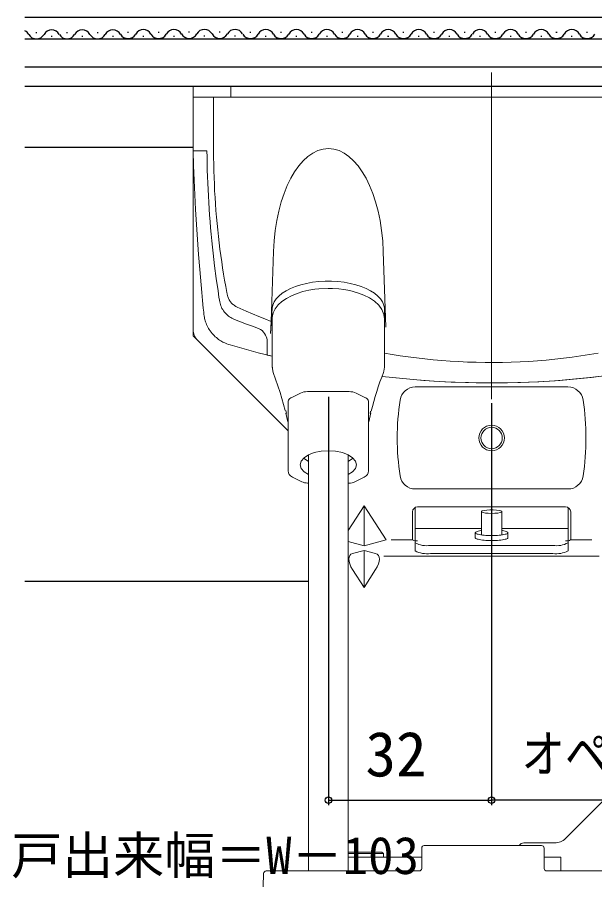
# Model space of a CAD drawing. Units: millimetres, scale not verified. Extents: x -525 to 525, y -783 to 779.
# Drawn here: x 209.2 to 322.5, y -688.6 to -519.5 of the extents above; entities that cross this region are included whole.
import ezdxf
from ezdxf.enums import TextEntityAlignment as Align

# ---------------------------------------------------------------- set-up
doc = ezdxf.new("R2010")
doc.units = ezdxf.units.MM
doc.header["$LTSCALE"] = 4
doc.linetypes.add('DOUBLE_CHAIN2', pattern=[12.8, 9, -1, 0.6, -0.6, 0.6, -1])
for name, color, linetype in [('0-4_YKK_12', 2, 'Continuous'), ('0-7_YKK_D', 6, 'Continuous'), ('0-9_YSS_K', 3, 'Continuous')]:
    doc.layers.add(name, color=color, linetype=linetype)
doc.layers.add('0-5_YKK_13', color=4, linetype='Continuous', lineweight=18)
doc.styles.add('ＭＳ ゴシック', font='')
doc.styles.get('ＭＳ ゴシック').set_extended_font_data('MS Gothic')

msp = doc.modelspace()

# ---------------------------------------------------------------- linework, layer by layer
at = {"layer": '0-4_YKK_12'}
for p, q in [((210.741, -519.483), (351.241, -519.483)), ((212.891, -522.464), (213.091, -522.464)), ((218.891, -522.464), (219.091, -522.464)), ((224.891, -522.464), (225.091, -522.464)), ((230.862, -522.415), (231.062, -522.415)), ((236.862, -522.415), (237.062, -522.415)), ((242.834, -522.365), (243.034, -522.365)), ((248.834, -522.365), (249.034, -522.365)), ((254.862, -522.415), (255.062, -522.415)), ((260.862, -522.415), (261.062, -522.415)), ((266.862, -522.415), (267.062, -522.415)), ((272.862, -522.415), (273.062, -522.415)), ((278.862, -522.415), (279.062, -522.415)), ((284.862, -522.415), (285.062, -522.415)), ((290.862, -522.415), (291.062, -522.415)), ((296.862, -522.415), (297.062, -522.415)), ((302.862, -522.415), (303.062, -522.415)), ((308.862, -522.415), (309.062, -522.415)), ((314.862, -522.415), (315.062, -522.415)), ((320.862, -522.415), (321.062, -522.415)), ((210.741, -523.683), (351.241, -523.683)), ((215.891, -523.224), (216.091, -523.224)), ((221.891, -523.224), (222.091, -523.224)), ((227.891, -523.224), (228.091, -523.224)), ((233.862, -523.175), (234.062, -523.175)), ((239.862, -523.175), (240.062, -523.175)), ((245.834, -523.125), (246.034, -523.125)), ((251.834, -523.125), (252.034, -523.125)), ((257.862, -523.175), (258.062, -523.175)), ((263.862, -523.175), (264.062, -523.175)), ((269.862, -523.175), (270.062, -523.175)), ((275.862, -523.175), (276.062, -523.175)), ((281.862, -523.175), (282.062, -523.175)), ((287.862, -523.175), (288.062, -523.175)), ((293.862, -523.175), (294.062, -523.175)), ((299.862, -523.175), (300.062, -523.175)), ((305.862, -523.175), (306.062, -523.175)), ((311.862, -523.175), (312.062, -523.175)), ((317.862, -523.175), (318.062, -523.175)), ((351.241, -529.283), (210.741, -529.283)), ((210.741, -532.983), (351.241, -532.983)), ((210.741, -544.983), (243.741, -544.983))]:
    msp.add_line(p, q, dxfattribs=at)
for centre, start, end in [((209.991, -523.683), 29.20254, 64.1402), ((215.991, -523.683), 29.20254, 150.79746), ((221.991, -523.683), 29.20254, 150.79746), ((227.991, -523.683), 29.20254, 150.79746), ((233.962, -523.633), 29.20254, 150.79746), ((239.962, -523.633), 29.20254, 150.79746), ((245.934, -523.584), 29.20254, 150.79746), ((251.934, -523.584), 29.20254, 150.79746), ((257.962, -523.633), 29.20254, 150.79746), ((263.962, -523.633), 29.20254, 150.79746), ((269.962, -523.633), 29.20254, 150.79746), ((275.962, -523.633), 29.20254, 150.79746), ((281.962, -523.633), 29.20254, 150.79746), ((287.962, -523.633), 29.20254, 150.79746), ((293.962, -523.633), 29.20254, 150.79746), ((299.962, -523.633), 29.20254, 150.79746), ((305.962, -523.633), 29.20254, 150.79746), ((311.962, -523.633), 29.20254, 150.79746), ((317.962, -523.633), 29.20254, 150.79746), ((212.991, -522.006), 209.20254, 330.79746), ((218.991, -522.006), 209.20254, 330.79746), ((224.991, -522.006), 209.20254, 330.79746), ((230.962, -521.956), 209.20254, 330.79746), ((236.962, -521.956), 209.20254, 330.79746), ((242.934, -521.907), 209.20254, 330.79746), ((248.934, -521.907), 209.20254, 330.79746), ((254.962, -521.956), 209.20254, 330.79746), ((260.962, -521.956), 209.20254, 330.79746), ((266.962, -521.956), 209.20254, 330.79746), ((272.962, -521.956), 209.20254, 330.79746), ((278.962, -521.956), 209.20254, 330.79746), ((284.962, -521.956), 209.20254, 330.79746), ((290.962, -521.956), 209.20254, 330.79746), ((296.962, -521.956), 209.20254, 330.79746), ((302.962, -521.956), 209.20254, 330.79746), ((308.962, -521.956), 209.20254, 330.79746), ((314.962, -521.956), 209.20254, 330.79746), ((320.962, -521.956), 209.20254, 330.79746)]:
    msp.add_arc(centre, 1.718, start, end, dxfattribs=at)
at = {"layer": '0-5_YKK_13'}
for p, q in [((302.241, -530.307), (302.241, -594.389)), ((243.741, -580.74), (243.741, -532.983)), ((251.098, -532.983), (251.098, -535.183)), ((353.249, -535.183), (243.741, -535.183)), ((243.741, -535.183), (243.741, -545.683)), ((243.741, -535.183), (353.249, -535.183)), ((243.741, -535.183), (243.741, -545.683)), ((247.741, -535.183), (243.741, -535.183)), ((247.741, -535.183), (247.741, -545.683)), ((243.741, -545.683), (246.429, -545.683)), ((259.025, -579.13), (259.472, -565.421)), ((281.01, -565.421), (281.493, -580.26)), ((259.247, -576.547), (258.902, -581.494)), ((281.241, -576.583), (281.241, -584.783)), ((258.902, -581.494), (259.025, -579.13)), ((259.228, -578.648), (259.228, -588.174)), ((281.228, -588.174), (281.228, -578.648)), ((262.328, -600.57), (244.619, -582.861)), ((258.241, -583.039), (258.241, -585.722)), ((258.241, -585.722), (259.228, -585.968)), ((281.065, -589.121), (281.115, -588.893)), ((262.914, -594.091), (264.742, -593.177)), ((264.742, -593.177), (264.751, -593.173)), ((266.142, -592.885), (266.156, -592.884)), ((274.299, -592.884), (266.156, -592.884)), ((274.299, -592.884), (274.313, -592.885)), ((275.704, -593.173), (275.714, -593.177)), ((275.714, -593.177), (277.542, -594.091)), ((317.217, -591.983), (287.265, -591.983)), ((262.328, -594.799), (262.328, -594.792)), ((262.328, -594.799), (262.328, -604.325)), ((262.904, -594.096), (262.914, -594.091)), ((277.542, -594.091), (277.551, -594.096)), ((278.128, -594.792), (278.128, -594.799)), ((278.128, -604.325), (278.128, -594.799)), ((261.902, -596.58), (262.017, -597.2)), ((278.437, -597.209), (278.526, -596.729)), ((261.918, -597.086), (262.31, -598.782)), ((278.145, -598.785), (278.541, -597.067)), ((262.328, -604.325), (262.328, -608.396)), ((266.328, -605.288), (266.328, -611.99)), ((274.128, -611.99), (274.128, -605.288)), ((278.128, -608.396), (278.128, -604.325)), ((263.174, -609.644), (265.002, -610.559)), ((275.454, -610.559), (277.282, -609.644)), ((266.156, -610.811), (266.328, -610.811)), ((266.328, -611.99), (266.328, -686.883)), ((274.128, -610.811), (274.299, -610.811)), ((274.128, -686.883), (274.128, -611.99)), ((287.265, -611.983), (317.217, -611.983)), ((277.241, -623.151), (277.241, -615.253)), ((287.741, -615.483), (316.741, -615.483)), ((286.741, -621.983), (286.741, -616.483)), ((287.241, -624.101), (287.241, -615.617)), ((300.241, -616.392), (300.241, -620.909)), ((304.241, -620.909), (304.241, -616.392)), ((317.241, -624.101), (317.241, -615.617)), ((317.741, -621.983), (317.741, -616.483)), ((300.241, -619.747), (287.241, -619.747)), ((299.041, -620.551), (299.041, -621.536)), ((317.241, -619.747), (304.241, -619.747)), ((305.441, -621.536), (305.441, -620.551)), ((277.241, -623.151), (274.128, -622.31)), ((281.566, -621.983), (277.241, -623.151)), ((286.741, -621.983), (282.566, -621.983)), ((321.915, -621.983), (317.741, -621.983)), ((274.989, -624.637), (277.241, -624.029)), ((314.241, -623.046), (290.241, -623.046)), ((281.126, -625.155), (323.356, -625.155)), ((314.241, -624.622), (290.241, -624.622)), ((316.719, -680.504), (335.362, -661.861)), ((308.531, -681.383), (314.798, -681.383)), ((280.741, -683.183), (274.128, -683.183)), ((281.041, -683.483), (280.741, -683.183)), ((288.541, -682.383), (288.541, -686.383)), ((312.041, -681.883), (289.041, -681.883)), ((312.541, -686.385), (312.541, -682.383)), ((281.041, -683.483), (274.128, -683.483)), ((274.128, -684.183), (288.541, -684.183)), ((274.128, -684.183), (274.541, -684.183)), ((279.541, -684.183), (274.541, -684.183)), ((312.541, -684.183), (315.841, -684.183)), ((315.841, -684.183), (315.841, -686.883)), ((288.541, -686.383), (288.541, -686.383)), ((257.542, -687.365), (256.808, -708.4)), ((261.839, -686.883), (258.042, -686.883)), ((288.041, -686.883), (261.839, -686.883)), ((288.041, -686.883), (288.041, -686.883)), ((322.243, -686.883), (313.041, -686.883)), ((326.04, -686.883), (322.243, -686.883))]:
    msp.add_line(p, q, dxfattribs=at)
for points in [[(243.741, -545.683), (243.826, -548.556), (243.932, -551.431), (244.058, -554.314), (244.204, -557.206), (244.373, -560.113), (244.563, -563.038), (244.776, -565.984), (245.013, -568.958), (245.14, -570.457), (245.274, -571.964), (245.414, -573.48), (245.561, -575.007), (245.715, -576.544), (245.794, -577.317), (245.835, -577.705), (245.889, -578.107), (245.927, -578.318), (245.974, -578.535), (246.03, -578.76), (246.095, -578.991), (246.172, -579.229), (246.26, -579.472), (246.361, -579.721), (246.475, -579.974), (246.602, -580.229), (246.744, -580.484), (246.899, -580.739), (247.068, -580.99), (247.249, -581.236), (247.44, -581.473), (247.639, -581.701), (247.846, -581.916), (248.058, -582.119), (248.273, -582.309), (248.489, -582.484), (248.704, -582.646), (248.918, -582.794), (249.129, -582.929), (249.337, -583.052)], [(246.644, -553.262), (246.588, -552.001), (246.54, -550.738), (246.5, -549.475), (246.468, -548.211), (246.445, -546.947), (246.429, -545.683)], [(247.741, -545.683), (247.746, -546.988), (247.763, -548.293), (247.791, -549.598), (247.83, -550.901), (247.881, -552.202), (247.943, -553.501), (248.016, -554.796), (248.099, -556.087), (248.194, -557.373), (248.299, -558.654), (248.415, -559.929), (248.541, -561.198), (248.678, -562.46), (248.824, -563.715), (248.98, -564.961), (249.145, -566.2), (249.32, -567.429), (249.504, -568.649), (249.696, -569.86), (249.897, -571.061), (250.106, -572.251), (250.323, -573.432), (250.378, -573.725), (250.406, -573.87), (250.436, -574), (250.468, -574.118), (250.501, -574.225), (250.571, -574.42), (250.646, -574.599), (250.726, -574.763), (250.811, -574.917), (250.901, -575.062), (250.996, -575.201), (251.098, -575.335), (251.207, -575.464), (251.323, -575.59), (251.448, -575.712), (251.585, -575.833), (251.737, -575.952)], [(256.541, -580.518), (255.353, -580.085), (254.169, -579.642), (252.991, -579.188), (251.818, -578.723), (251.681, -578.665), (251.553, -578.606), (251.317, -578.486), (251.091, -578.357), (250.87, -578.217), (250.655, -578.063), (250.445, -577.895), (250.239, -577.71), (250.04, -577.507), (249.852, -577.288), (249.677, -577.055), (249.519, -576.812), (249.38, -576.563), (249.259, -576.31), (249.155, -576.056), (249.067, -575.799), (248.993, -575.539), (248.931, -575.266), (248.881, -574.969), (248.787, -574.362), (248.603, -573.145), (248.255, -570.7), (247.936, -568.244), (247.786, -567.01), (247.644, -565.774), (247.51, -564.534), (247.383, -563.292), (247.263, -562.046), (247.151, -560.798), (247.047, -559.547), (246.95, -558.294), (246.862, -557.039), (246.781, -555.782), (246.709, -554.523), (246.644, -553.262)], [(281.234, -576.544), (281.119, -575.921), (280.864, -575.309), (280.471, -574.715), (279.946, -574.147), (279.296, -573.613), (278.529, -573.119), (277.654, -572.672), (276.683, -572.278), (275.63, -571.941), (274.506, -571.666), (273.327, -571.457), (272.109, -571.316), (270.866, -571.245), (269.615, -571.245), (268.373, -571.316), (267.154, -571.457), (265.975, -571.666), (264.852, -571.941), (263.798, -572.278), (262.828, -572.672), (261.953, -573.119), (261.185, -573.613), (260.535, -574.147), (260.01, -574.715), (259.617, -575.309), (259.362, -575.921), (259.247, -576.544)], [(281.234, -576.547), (281.119, -575.924), (280.864, -575.312), (280.471, -574.718), (279.946, -574.15), (279.296, -573.616), (278.529, -573.122), (277.654, -572.675), (276.683, -572.281), (275.63, -571.944), (274.506, -571.669), (273.327, -571.46), (272.109, -571.318), (270.866, -571.247), (269.615, -571.247), (268.373, -571.318), (267.154, -571.46), (265.975, -571.669), (264.852, -571.944), (263.798, -572.281), (262.828, -572.675), (261.953, -573.122), (261.185, -573.616), (260.535, -574.15), (260.01, -574.718), (259.617, -575.312), (259.362, -575.924), (259.247, -576.547)], [(281.228, -578.648), (281.109, -577.738), (280.732, -576.814), (280.115, -575.954), (279.29, -575.183), (278.296, -574.513), (277.167, -573.948), (275.942, -573.49), (274.465, -573.093), (273.3, -572.877), (272.281, -572.749), (271.026, -572.663), (270.228, -572.648), (268.35, -572.732), (267.607, -572.814), (266.415, -573.006), (265.249, -573.274), (264.09, -573.633), (262.996, -574.08), (261.997, -574.61), (261.121, -575.219), (260.386, -575.904), (259.815, -576.659), (259.427, -577.474), (259.242, -578.336), (259.228, -578.648)], [(251.737, -575.952), (251.907, -576.071), (251.999, -576.131), (252.101, -576.192), (252.217, -576.255), (252.352, -576.321), (252.949, -576.592), (254.149, -577.124), (255.357, -577.645), (256.572, -578.152), (257.795, -578.648), (259.025, -579.13)], [(259.228, -578.648), (259.228, -579.574), (259.228, -580.73)], [(243.741, -580.74), (243.741, -581.983), (244.619, -582.861)], [(256.541, -580.518), (256.909, -580.697), (257.231, -580.933), (257.502, -581.203), (257.728, -581.493), (257.911, -581.795), (258.054, -582.104), (258.157, -582.417), (258.219, -582.729), (258.241, -583.039)], [(249.337, -583.052), (249.541, -583.164), (249.741, -583.265), (249.936, -583.356), (250.313, -583.511), (250.67, -583.636), (251.013, -583.739), (252.381, -584.139), (253.749, -584.528), (255.118, -584.905), (256.487, -585.271), (257.857, -585.625), (259.228, -585.968)], [(281.228, -585.329), (282.758, -585.598), (284.318, -585.848), (285.903, -586.078), (287.513, -586.287), (289.144, -586.476), (290.794, -586.643), (292.461, -586.789), (294.142, -586.913), (295.834, -587.014), (297.536, -587.092), (299.245, -587.146), (300.958, -587.177), (302.672, -587.183), (304.387, -587.164), (306.101, -587.121), (307.814, -587.053), (309.526, -586.961), (311.235, -586.845), (312.942, -586.704), (314.647, -586.539), (316.347, -586.35), (318.044, -586.137), (319.737, -585.9), (321.425, -585.639), (323.107, -585.355)], [(259.221, -587.825), (259.325, -588.837), (259.391, -589.12)], [(281.115, -588.891), (281.229, -588.065), (281.234, -587.825)], [(317.581, -590.523), (320.398, -590.259), (323.214, -589.951), (326.028, -589.598), (327.435, -589.405), (328.842, -589.201), (330.248, -588.985), (331.654, -588.758), (333.06, -588.519), (334.465, -588.27), (335.869, -588.008), (337.274, -587.736), (338.677, -587.451), (340.081, -587.155)], [(259.391, -589.12), (260.792, -593.083), (261.755, -596.621)], [(280.761, -589.896), (284.154, -590.272), (287.549, -590.582), (290.945, -590.828), (294.341, -591.009), (297.738, -591.126), (301.136, -591.179), (304.534, -591.168), (307.931, -591.093), (311.328, -590.953), (314.724, -590.749), (318.12, -590.481), (321.514, -590.148), (324.907, -589.75)], [(280.761, -589.896), (282.808, -590.13), (284.855, -590.341), (286.902, -590.528), (288.951, -590.692), (290.999, -590.831), (293.048, -590.948), (295.097, -591.041), (297.146, -591.111), (299.196, -591.157), (301.245, -591.18), (303.294, -591.179), (305.344, -591.156), (307.393, -591.109), (309.442, -591.039), (311.492, -590.945), (313.54, -590.828), (315.589, -590.687), (317.637, -590.523), (319.685, -590.335), (321.732, -590.124), (323.778, -589.889)], [(270.228, -604.477), (268.804, -604.57), (267.478, -604.845), (266.339, -605.282), (265.465, -605.852), (264.915, -606.515), (264.728, -607.227), (264.915, -607.938), (265.465, -608.602), (266.328, -609.166)], [(274.128, -609.166), (274.991, -608.602), (275.54, -607.938), (275.728, -607.227), (275.54, -606.515), (274.991, -605.852), (274.117, -605.282), (272.978, -604.845), (271.651, -604.57), (270.228, -604.477)], [(265.38, -605.928), (265.465, -606.004), (266.328, -606.568)], [(274.128, -606.568), (274.991, -606.004), (275.076, -605.928)], [(281.566, -621.983), (277.241, -615.253), (274.128, -620.096)], [(300.241, -620.118), (300.119, -620.135), (299.845, -620.182), (299.607, -620.235), (299.407, -620.293), (299.249, -620.354), (299.134, -620.418), (299.064, -620.484), (299.041, -620.551), (299.064, -620.618), (299.134, -620.684), (299.249, -620.748), (299.407, -620.809), (299.607, -620.867), (299.845, -620.919), (300.119, -620.967), (300.423, -621.008), (300.754, -621.043), (301.106, -621.07), (301.475, -621.09), (301.855, -621.103), (302.241, -621.107), (302.626, -621.103), (303.007, -621.09), (303.375, -621.07), (303.728, -621.043), (304.059, -621.008), (304.363, -620.967), (304.636, -620.919), (304.874, -620.867), (305.074, -620.809), (305.233, -620.748), (305.348, -620.684), (305.417, -620.618), (305.441, -620.551), (305.417, -620.484), (305.348, -620.418), (305.233, -620.354), (305.074, -620.293), (304.874, -620.235)], [(304.874, -620.235), (304.636, -620.182), (304.363, -620.135), (304.241, -620.118)], [(299.041, -621.536), (299.064, -621.603), (299.134, -621.669), (299.249, -621.733), (299.407, -621.794), (299.607, -621.851), (299.845, -621.904), (300.119, -621.952), (300.423, -621.993), (300.754, -622.028), (301.106, -622.055), (301.475, -622.075), (301.855, -622.087), (302.241, -622.091), (302.626, -622.087), (303.007, -622.075), (303.375, -622.055), (303.728, -622.028), (304.059, -621.993), (304.363, -621.952), (304.636, -621.904), (304.874, -621.851), (305.074, -621.794), (305.233, -621.733), (305.348, -621.669), (305.417, -621.603), (305.441, -621.536)], [(277.241, -631.291), (277.241, -624.029), (279.492, -624.637)], [(274.989, -627.789), (277.241, -631.291), (279.492, -627.789)], [(279.541, -684.183), (281.041, -684.183), (281.041, -683.483)]]:
    msp.add_lwpolyline(points, dxfattribs=at)
msp.add_lwpolyline([(302.241, -616.768), (301.591, -616.749), (301.012, -616.695), (300.566, -616.61), (300.302, -616.506), (300.248, -616.392), (300.409, -616.281), (300.769, -616.185), (301.289, -616.115), (301.912, -616.078), (302.57, -616.078), (303.193, -616.115), (303.712, -616.185), (304.072, -616.281), (304.234, -616.392), (304.18, -616.506), (303.915, -616.61), (303.469, -616.695), (302.89, -616.749)], close=True, dxfattribs=at)
for radius in [2.5, 2.1]:
    msp.add_circle((302.241, -601.983), radius, dxfattribs=at)
for centre, radius, start, end in [((246.741, -580.74), 3, 180, 225), ((333.956, -610.268), 56.963, 158.20687, 166.27187), ((266.207, -596.698), 3.814, 90.97563, 112.43816), ((274.239, -596.745), 3.861, 67.69297, 88.89325), ((287.265, -594.983), 3, 90, 171.43472), ((317.217, -594.983), 3, 8.56528, 90), ((263.318, -595.026), 1.018, 114.00574, 166.68508), ((277.199, -594.975), 0.946, 11.15013, 68.15747), ((333.741, -601.983), 50, 171.43472, 188.56528), ((270.741, -601.983), 50, 351.43472, 8.56528), ((263.691, -608.373), 1.363, 180.97938, 247.96565), ((276.76, -608.367), 1.369, 292.15153, 358.77459), ((287.265, -608.983), 3, 188.56528, 270), ((317.217, -608.983), 3, 270, 351.43472), ((266.087, -608.448), 2.364, 242.84773, 271.68802), ((274.441, -608.784), 2.032, 266.00486, 299.68239), ((287.741, -616.483), 1, 90, 180), ((316.741, -616.483), 1, 0, 90), ((287.498, -620.586), 1.589, 241.51839, 260.66988), ((316.983, -620.586), 1.589, 279.33012, 298.48161), ((289.513, -618.337), 4.766, 241.51839, 278.77946), ((314.968, -618.337), 4.766, 261.22054, 298.48161), ((289.513, -619.912), 4.766, 241.51839, 278.77946), ((314.968, -619.912), 4.766, 261.22054, 298.48161), ((308.531, -682.383), 1, 90, 149.9998), ((314.598, -678.383), 3, 270, 315), ((289.041, -682.383), 0.5, 90, 180), ((312.041, -682.383), 0.5, 0, 90), ((288.041, -686.383), 0.5, 270, 0), ((313.041, -686.383), 0.5, 180, 270), ((258.042, -687.383), 0.5, 90, 177.99999)]:
    msp.add_arc(centre, radius, start, end, dxfattribs=at)
at = {"layer": '0-5_YKK_13', "linetype": 'DOUBLE_CHAIN2'}
for centre, start, end in [((287.498, -620.586), 260.66988, 278.77946), ((316.983, -620.586), 261.22054, 279.33012)]:
    msp.add_arc(centre, 1.589, start, end, dxfattribs=at)
at = {"layer": '0-5_YKK_13'}
for centre, major_axis, ratio, start_param, end_param in [((270.241, -566.826), (0, -21.594), 0.499771, 1.6359062, 4.6472791), ((277.441, -627.789), (2.9, -2.9), 0.466308, 2.8797933, 4.2760567), ((277.041, -627.789), (-2.9, -2.9), 0.466308, 2.0071286, 3.403392)]:
    msp.add_ellipse(centre, major_axis=major_axis, ratio=ratio, start_param=start_param, end_param=end_param, dxfattribs=at)
at = {"layer": '0-7_YKK_D'}
for p, q in [((270.241, -593.884), (270.241, -673.992)), ((302.241, -595.167), (302.241, -673.992)), ((302.241, -595.167), (302.241, -673.992)), ((270.241, -672.992), (302.241, -672.992)), ((405.241, -672.992), (302.241, -672.992))]:
    msp.add_line(p, q, dxfattribs=at)
for centre in [(270.241, -672.992), (302.241, -672.992), (302.241, -672.992)]:
    msp.add_circle(centre, 0.637, dxfattribs=at)
at = {"layer": '0-9_YSS_K'}
msp.add_line((210.741, -630.086), (266.328, -630.086), dxfattribs=at)

# ---------------------------------------------------------------- texts
at = {"layer": '0-7_YKK_D', "style": 'ＭＳ ゴシック', "width": 0.85}
msp.add_text('オペレーター位置', height=7.331, dxfattribs=at).set_placement((308.102, -669.742), align=Align.BOTTOM_LEFT)
at = {"layer": '0-7_YKK_D', "style": 'ＭＳ ゴシック'}
for s, height, p in [('32', 8.798, (277.514, -670.992)), ('網戸出来幅＝W－103', 7.331, (198.053, -689.686))]:
    msp.add_text(s, height=height, dxfattribs=at).set_placement(p, align=Align.BOTTOM_LEFT)

doc.saveas('drawing.dxf')
